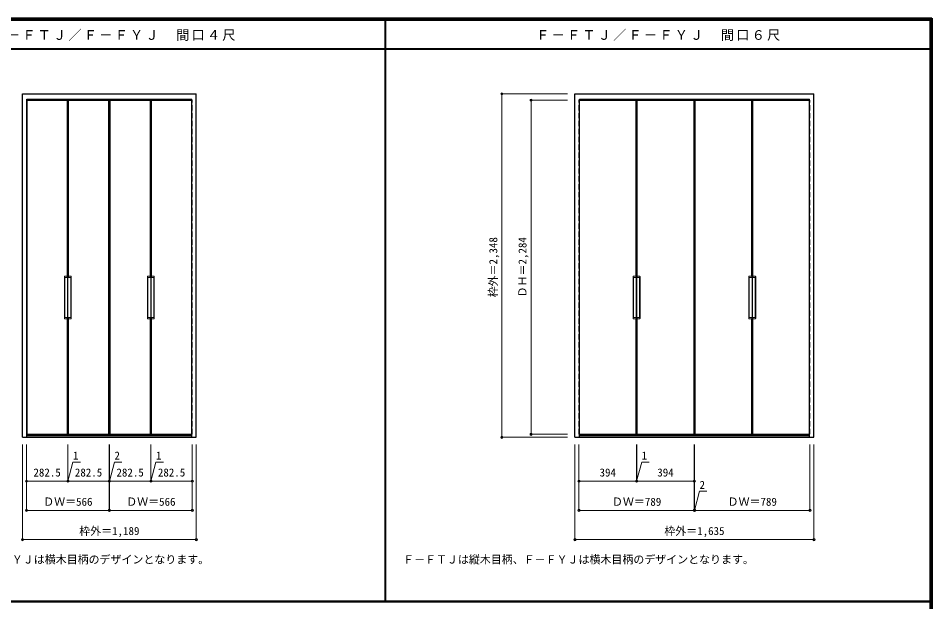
# Model space of a CAD drawing. Units: millimetres, scale not verified. Extents: x -6000 to 5700, y -4307 to 4175.
# Drawn here: x -549 to 5700, y 186 to 4175 of the extents above; entities that cross this region are included whole.
import ezdxf
from ezdxf.enums import TextEntityAlignment as Align

# ---------------------------------------------------------------- set-up
doc = ezdxf.new("R2010")
doc.units = ezdxf.units.MM
doc.header["$LTSCALE"] = 30
doc.header["$PDMODE"] = 32
doc.header["$PDSIZE"] = 15
doc.linetypes.add('DASHED1', pattern=[1.8, 1.2, -0.6])
for name, color, linetype, lineweight in [('0-2_扉', 3, 'Continuous', 25), ('0-4_枠', 3, 'Continuous', 25), ('0-B_寸法', 7, 'Continuous', 18), ('F-1_枠', 6, 'Continuous', 40)]:
    doc.layers.add(name, color=color, linetype=linetype, lineweight=lineweight)
doc.layers.add('0-A_文字', color=7, linetype='Continuous')
doc.styles.add('ＭＳ ゴシック', font='')
doc.styles.get('ＭＳ ゴシック').set_extended_font_data('MS Gothic')

msp = doc.modelspace()

# ---------------------------------------------------------------- linework, layer by layer
at = {"layer": '0-2_扉', "color": 4, "linetype": 'DASHED1', "lineweight": 9}
for p, q in [((-493, 1331), (-493, 3615)), ((-490.5, 3615), (-493, 3615)), ((638.5, 3615), (641, 3615)), ((641, 1331), (641, 3615)), ((3286.67, 1331), (3286.67, 3615)), ((3289.17, 3615), (3286.67, 3615)), ((4864.17, 3615), (4866.67, 3615)), ((4866.67, 1331), (4866.67, 3615)), ((-490.5, 1331), (-493, 1331)), ((638.5, 1331), (641, 1331)), ((3289.17, 1331), (3286.67, 1331)), ((4864.17, 1331), (4866.67, 1331))]:
    msp.add_line(p, q, dxfattribs=at)
at = {"layer": '0-2_扉'}
for p, q in [((-490.5, 3615), (-210.5, 3615)), ((-209.5, 3615), (73, 3615)), ((73, 3615), (73, 1331)), ((75, 3615), (357.5, 3615)), ((75, 3615), (75, 1331)), ((358.5, 3615), (638.5, 3615)), ((3289.17, 3615), (3680.67, 3615)), ((3681.67, 3615), (4075.67, 3615)), ((4075.67, 3615), (4075.67, 1331)), ((4077.67, 3615), (4471.67, 3615)), ((4077.67, 3615), (4077.67, 1331)), ((4472.67, 3615), (4864.17, 3615)), ((-490.5, 1331), (-210.5, 1331)), ((-209.5, 1331), (73, 1331)), ((75, 1331), (357.5, 1331)), ((358.5, 1331), (638.5, 1331)), ((3289.17, 1331), (3680.67, 1331)), ((3681.67, 1331), (4075.67, 1331)), ((4077.67, 1331), (4471.67, 1331)), ((4472.67, 1331), (4864.17, 1331))]:
    msp.add_line(p, q, dxfattribs=at)
for points in [[(-210.5, 1331), (-210.5, 1983.5), (-210.5, 3615)], [(-209.5, 1331), (-209.5, 1982.66), (-209.5, 3615)], [(357.5, 3615), (357.5, 2070.26), (357.5, 1331)], [(358.5, 3615), (358.5, 2069.4), (358.5, 1331)], [(3680.67, 1331), (3680.67, 2105.86), (3680.67, 3615)], [(3681.67, 1331), (3681.67, 2104), (3681.67, 3615)], [(4471.67, 3615), (4471.67, 2080.84), (4471.67, 1331)], [(4472.67, 3615), (4472.67, 2081.75), (4472.67, 1331)]]:
    msp.add_lwpolyline(points, dxfattribs=at)
at = {"layer": '0-4_枠'}
for p, q in [((-520.5, 3658.5), (668.5, 3658.5)), ((-520.5, 1310.5), (-520.5, 3658.5)), ((668.5, 1310.5), (668.5, 3658.5)), ((3259.17, 1310.5), (3259.17, 3658.5)), ((3259.17, 3658.5), (4894.17, 3658.5)), ((4894.17, 1310.5), (4894.17, 3658.5)), ((-490.5, 3622.5), (638.5, 3622.5)), ((-490.5, 1310.5), (-490.5, 3622.5)), ((638.5, 1310.5), (638.5, 3622.5)), ((3289.17, 1310.5), (3289.17, 3622.5)), ((3289.17, 3622.5), (4864.17, 3622.5)), ((4864.17, 1310.5), (4864.17, 3622.5)), ((-490.5, 1322.5), (638.5, 1322.5)), ((3289.17, 1322.5), (4864.17, 1322.5)), ((-520.5, 1310.5), (668.5, 1310.5)), ((3259.17, 1310.5), (4894.17, 1310.5))]:
    msp.add_line(p, q, dxfattribs=at)
at = {"layer": '0-B_寸法', "color": 4, "lineweight": 9}
for p, q in [((2759.17, 3658.5), (2759.17, 1310.5)), ((2759.17, 3658.5), (3209.17, 3658.5)), ((2959.17, 3615), (2959.17, 1331)), ((2959.17, 3615), (3209.17, 3615)), ((2959.17, 1331), (3209.17, 1331)), ((-520.5, 610.5), (-520.5, 1260.5)), ((-493, 810.5), (-493, 1260.5)), ((-210.5, 1010.5), (-210.5, 1260.5)), ((73, 810.5), (73, 1260.5)), ((75, 810.5), (75, 1260.5)), ((357.5, 1010.5), (357.5, 1260.5)), ((641, 810.5), (641, 1260.5)), ((668.5, 1260.5), (668.5, 610.5)), ((2759.17, 1310.5), (3209.17, 1310.5)), ((3259.17, 610.5), (3259.17, 1260.5)), ((3286.67, 810.5), (3286.67, 1260.5)), ((4075.67, 810.5), (4075.67, 1260.5)), ((4894.17, 610.5), (4894.17, 1260.5)), ((74, 1010.5), (108.95, 1140.93)), ((108.95, 1140.93), (159.73, 1140.93)), ((-493, 1010.5), (-210.5, 1010.5)), ((-209.5, 1010.5), (73, 1010.5)), ((73, 1010.5), (75, 1010.5)), ((75, 1010.5), (357.5, 1010.5)), ((358.5, 1010.5), (641, 1010.5)), ((3681.67, 1010.5), (4075.67, 1010.5)), ((-493, 810.5), (73, 810.5)), ((75, 810.5), (641, 810.5)), ((3286.67, 810.5), (4075.67, 810.5)), ((-520.5, 610.5), (668.5, 610.5)), ((3259.17, 610.5), (4894.17, 610.5))]:
    msp.add_line(p, q, dxfattribs=at)
at = {"layer": '0-B_寸法'}
for p, q in [((-489, 1331), (-489, 3615)), ((-214.5, 2411), (-214.5, 3615)), ((-205.5, 2411), (-205.5, 3615)), ((69, 1331), (69, 3615)), ((79, 1331), (79, 3615)), ((353.5, 2411), (353.5, 3615)), ((362.5, 2411), (362.5, 3615)), ((637, 1331), (637, 3615)), ((3290.67, 1331), (3290.67, 3615)), ((3676.67, 2411), (3676.67, 3615)), ((3685.67, 2411), (3685.67, 3615)), ((4071.67, 1331), (4071.67, 3615)), ((4081.67, 1331), (4081.67, 3615)), ((4467.67, 2411), (4467.67, 3615)), ((4476.67, 2411), (4476.67, 3615)), ((4862.67, 1331), (4862.67, 3615)), ((-233.5, 2408), (-233.5, 2124)), ((-230.5, 2411), (-210.5, 2411)), ((-230.5, 2400), (-230.5, 2132)), ((-227.5, 2403), (-213.5, 2403)), ((-213.8, 2411), (-213.8, 2406)), ((-210.5, 2406), (-210.5, 2407.5)), ((-210.5, 2406), (-210.5, 2407.5)), ((-189.5, 2411), (-209.5, 2411)), ((-209.5, 2406), (-209.5, 2407.5)), ((-209.5, 2406), (-209.5, 2407.5)), ((-192.5, 2403), (-206.5, 2403)), ((-206.2, 2411), (-206.2, 2406)), ((-189.5, 2400), (-189.5, 2132)), ((-186.5, 2124), (-186.5, 2408)), ((334.5, 2408), (334.5, 2124)), ((337.5, 2411), (357.5, 2411)), ((337.5, 2400), (337.5, 2132)), ((340.5, 2403), (354.5, 2403)), ((354.2, 2411), (354.2, 2406)), ((357.5, 2406), (357.5, 2407.5)), ((357.5, 2406), (357.5, 2407.5)), ((378.5, 2411), (358.5, 2411)), ((358.5, 2406), (358.5, 2407.5)), ((358.5, 2406), (358.5, 2407.5)), ((375.5, 2403), (361.5, 2403)), ((361.8, 2411), (361.8, 2406)), ((378.5, 2400), (378.5, 2132)), ((381.5, 2124), (381.5, 2408)), ((3657.67, 2408), (3657.67, 2124)), ((3660.67, 2411), (3680.67, 2411)), ((3660.67, 2400), (3660.67, 2132)), ((3663.67, 2403), (3677.67, 2403)), ((3677.37, 2411), (3677.37, 2406)), ((3680.67, 2406), (3680.67, 2407.5)), ((3680.67, 2406), (3680.67, 2407.5)), ((3701.67, 2411), (3681.67, 2411)), ((3681.67, 2406), (3681.67, 2407.5)), ((3681.67, 2406), (3681.67, 2407.5)), ((3698.67, 2403), (3684.67, 2403)), ((3684.97, 2411), (3684.97, 2406)), ((3701.67, 2400), (3701.67, 2132)), ((3704.67, 2124), (3704.67, 2408)), ((4448.67, 2408), (4448.67, 2124)), ((4451.67, 2411), (4471.67, 2411)), ((4451.67, 2400), (4451.67, 2132)), ((4454.67, 2403), (4468.67, 2403)), ((4468.37, 2411), (4468.37, 2406)), ((4471.67, 2406), (4471.67, 2407.5)), ((4471.67, 2406), (4471.67, 2407.5)), ((4492.67, 2411), (4472.67, 2411)), ((4472.67, 2406), (4472.67, 2407.5)), ((4472.67, 2406), (4472.67, 2407.5)), ((4489.67, 2403), (4475.67, 2403)), ((4475.97, 2411), (4475.97, 2406)), ((4492.67, 2400), (4492.67, 2132)), ((4495.67, 2124), (4495.67, 2408)), ((-227.5, 2129), (-213.5, 2129)), ((-213.8, 2121), (-213.8, 2126)), ((-210.5, 2126), (-210.5, 2124.5)), ((-210.5, 2126), (-210.5, 2124.5)), ((-210.5, 2126), (-210.5, 2124.5)), ((-209.5, 2126), (-209.5, 2124.5)), ((-209.5, 2126), (-209.5, 2124.5)), ((-209.5, 2126), (-209.5, 2124.5)), ((-192.5, 2129), (-206.5, 2129)), ((-206.2, 2121), (-206.2, 2126)), ((340.5, 2129), (354.5, 2129)), ((354.2, 2121), (354.2, 2126)), ((357.5, 2126), (357.5, 2124.5)), ((357.5, 2126), (357.5, 2124.5)), ((357.5, 2126), (357.5, 2124.5)), ((358.5, 2126), (358.5, 2124.5)), ((358.5, 2126), (358.5, 2124.5)), ((358.5, 2126), (358.5, 2124.5)), ((375.5, 2129), (361.5, 2129)), ((361.8, 2121), (361.8, 2126)), ((3663.67, 2129), (3677.67, 2129)), ((3677.37, 2121), (3677.37, 2126)), ((3680.67, 2126), (3680.67, 2124.5)), ((3680.67, 2126), (3680.67, 2124.5)), ((3680.67, 2126), (3680.67, 2124.5)), ((3681.67, 2126), (3681.67, 2124.5)), ((3681.67, 2126), (3681.67, 2124.5)), ((3681.67, 2126), (3681.67, 2124.5)), ((3698.67, 2129), (3684.67, 2129)), ((3684.97, 2121), (3684.97, 2126)), ((4454.67, 2129), (4468.67, 2129)), ((4468.37, 2121), (4468.37, 2126)), ((4471.67, 2126), (4471.67, 2124.5)), ((4471.67, 2126), (4471.67, 2124.5)), ((4471.67, 2126), (4471.67, 2124.5)), ((4472.67, 2126), (4472.67, 2124.5)), ((4472.67, 2126), (4472.67, 2124.5)), ((4472.67, 2126), (4472.67, 2124.5)), ((4489.67, 2129), (4475.67, 2129)), ((4475.97, 2121), (4475.97, 2126)), ((-230.5, 2121), (-210.5, 2121)), ((-214.5, 1331), (-214.5, 2121)), ((-210.5, 1331), (-210.5, 2121)), ((-209.5, 1331), (-209.5, 2121)), ((-189.5, 2121), (-209.5, 2121)), ((-205.5, 1331), (-205.5, 2121)), ((337.5, 2121), (357.5, 2121)), ((353.5, 1331), (353.5, 2121)), ((357.5, 1331), (357.5, 2121)), ((358.5, 1331), (358.5, 2121)), ((378.5, 2121), (358.5, 2121)), ((362.5, 1331), (362.5, 2121)), ((3660.67, 2121), (3680.67, 2121)), ((3676.67, 1331), (3676.67, 2121)), ((3680.67, 1331), (3680.67, 2121)), ((3681.67, 1331), (3681.67, 2121)), ((3701.67, 2121), (3681.67, 2121)), ((3685.67, 1331), (3685.67, 2121)), ((4451.67, 2121), (4471.67, 2121)), ((4467.67, 1331), (4467.67, 2121)), ((4471.67, 1331), (4471.67, 2121)), ((4472.67, 1331), (4472.67, 2121)), ((4492.67, 2121), (4472.67, 2121)), ((4476.67, 1331), (4476.67, 2121))]:
    msp.add_line(p, q, dxfattribs=at)
at = {"layer": '0-B_寸法', "color": 4, "lineweight": 9}
for points in [[(-210.5, 1010.5), (-209.5, 1010.5), (-209.5, 1260.5)], [(357.5, 1010.5), (358.5, 1010.5), (358.5, 1260.5)], [(3286.67, 1010.5), (3680.67, 1010.5), (3680.67, 1260.5)], [(3680.67, 1010.5), (3681.67, 1010.5), (3681.67, 1260.5)], [(4075.67, 810.5), (4077.67, 810.5), (4077.67, 1260.5)], [(4077.67, 810.5), (4866.67, 810.5), (4866.67, 1260.5)], [(-210, 1010.5), (-175.05, 1140.93), (-124.27, 1140.93)], [(358, 1010.5), (392.95, 1140.93), (443.73, 1140.93)], [(3681.17, 1010.5), (3716.11, 1140.93), (3766.9, 1140.93)], [(4076.67, 810.5), (4111.61, 940.93), (4162.4, 940.93)]]:
    msp.add_lwpolyline(points, dxfattribs=at)
at = {"layer": '0-B_寸法'}
for centre, start, end in [((-230.5, 2408), 90, 180), ((-227.5, 2400), 90, 180), ((-213.5, 2406), 270, 0), ((-206.5, 2406), 180, 270), ((-192.5, 2400), 0, 90), ((-189.5, 2408), 0, 90), ((337.5, 2408), 90, 180), ((340.5, 2400), 90, 180), ((354.5, 2406), 270, 0), ((361.5, 2406), 180, 270), ((375.5, 2400), 0, 90), ((378.5, 2408), 0, 90), ((3660.67, 2408), 90, 180), ((3663.67, 2400), 90, 180), ((3677.67, 2406), 270, 0), ((3684.67, 2406), 180, 270), ((3698.67, 2400), 0, 90), ((3701.67, 2408), 0, 90), ((4451.67, 2408), 90, 180), ((4454.67, 2400), 90, 180), ((4468.67, 2406), 270, 0), ((4475.67, 2406), 180, 270), ((4489.67, 2400), 0, 90), ((4492.67, 2408), 0, 90), ((-227.5, 2132), 180, 270), ((-213.5, 2126), 0, 90), ((-206.5, 2126), 90, 180), ((-192.5, 2132), 270, 0), ((340.5, 2132), 180, 270), ((354.5, 2126), 0, 90), ((361.5, 2126), 90, 180), ((375.5, 2132), 270, 0), ((3663.67, 2132), 180, 270), ((3677.67, 2126), 0, 90), ((3684.67, 2126), 90, 180), ((3698.67, 2132), 270, 0), ((4454.67, 2132), 180, 270), ((4468.67, 2126), 0, 90), ((4475.67, 2126), 90, 180), ((4489.67, 2132), 270, 0), ((-230.5, 2124), 180, 270), ((-189.5, 2124), 270, 0), ((337.5, 2124), 180, 270), ((378.5, 2124), 270, 0), ((3660.67, 2124), 180, 270), ((3701.67, 2124), 270, 0), ((4451.67, 2124), 180, 270), ((4492.67, 2124), 270, 0)]:
    msp.add_arc(centre, 3, start, end, dxfattribs=at)
for p in [(2759.17, 3658.5), (2959.17, 3615), (2759.17, 1310.5), (2959.17, 1331), (-493, 1010.5), (-210.5, 1010.5), (-209.5, 1010.5), (73, 1010.5), (75, 1010.5), (357.5, 1010.5), (358.5, 1010.5), (641, 1010.5), (3286.67, 1010.5), (3680.67, 1010.5), (3681.67, 1010.5), (4075.67, 1010.5), (-493, 810.5), (73, 810.5), (75, 810.5), (641, 810.5), (3286.67, 810.5), (4075.67, 810.5), (4077.67, 810.5), (4866.67, 810.5), (-520.5, 610.5), (668.5, 610.5), (3259.17, 610.5), (4894.17, 610.5)]:
    msp.add_point(p, dxfattribs=at)
at = {"layer": 'F-1_枠'}
for p, q in [((-6000, 4175), (5700, 4175)), ((-6000, 4170), (5700, 4170)), ((-6000, 4165), (5700, 4165)), ((1963.33, 190.5), (1963.33, 4175)), ((5690, 4175), (5690, -4205)), ((5695, 4175), (5695, -4205)), ((5700, 4175), (5700, -4205)), ((-6000, 3965), (5700, 3965)), ((-6000, 190.5), (5700, 190.5)), ((-6000, 187.5), (5700, 187.5))]:
    msp.add_line(p, q, dxfattribs=at)

# ---------------------------------------------------------------- texts
at = {"layer": '0-A_文字', "style": 'ＭＳ ゴシック'}
for p in [(-1643.33, 430.5), (2083.33, 430.5)]:
    msp.add_text('Ｆ－ＦＴＪは縦木目柄、Ｆ－ＦＹＪは横木目柄のデザインとなります。', height=54.99, dxfattribs=at).set_placement(p, align=Align.BOTTOM_LEFT)
at = {"layer": '0-A_文字', "char_height": 65.98, "attachment_point": 7, "style": 'ＭＳ ゴシック'}
for s, insert in [('\\T1.17;Ｆ－ＦＴＪ／Ｆ－ＦＹＪ\u3000間口４尺', (-732.5, 4020)), ('\\T1.17;Ｆ－ＦＴＪ／Ｆ－ＦＹＪ\u3000間口６尺', (2994.17, 4020))]:
    msp.add_mtext(s, dxfattribs=dict(at, insert=insert))
at = {"layer": '0-B_寸法', "style": 'ＭＳ ゴシック'}
for s, p in [('枠外＝2,348', (2744.17, 2266.75)), ('ＤＨ＝2,284', (2944.17, 2266.75))]:
    msp.add_text(s, height=54.99, rotation=90, dxfattribs=at).set_placement(p, align=Align.BOTTOM_LEFT)
for s, p in [('1', (-175.05, 1140.93)), ('2', (108.95, 1140.93)), ('1', (392.95, 1140.93)), ('1', (3716.11, 1140.93)), ('282.5', (-445.5, 1025.5)), ('282.5', (-162, 1025.5)), ('282.5', (122.5, 1025.5)), ('282.5', (406, 1025.5)), ('394', (3427.42, 1025.5)), ('394', (3822.42, 1025.5)), ('2', (4111.61, 940.93)), ('ＤＷ＝566', (-378.75, 825.5)), ('ＤＷ＝566', (189.25, 825.5)), ('ＤＷ＝789', (3512.42, 825.5)), ('ＤＷ＝789', (4303.42, 825.5)), ('枠外＝1,189', (-132.25, 625.5)), ('枠外＝1,635', (3870.42, 625.5))]:
    msp.add_text(s, height=54.99, dxfattribs=at).set_placement(p, align=Align.BOTTOM_LEFT)

doc.saveas('drawing.dxf')
